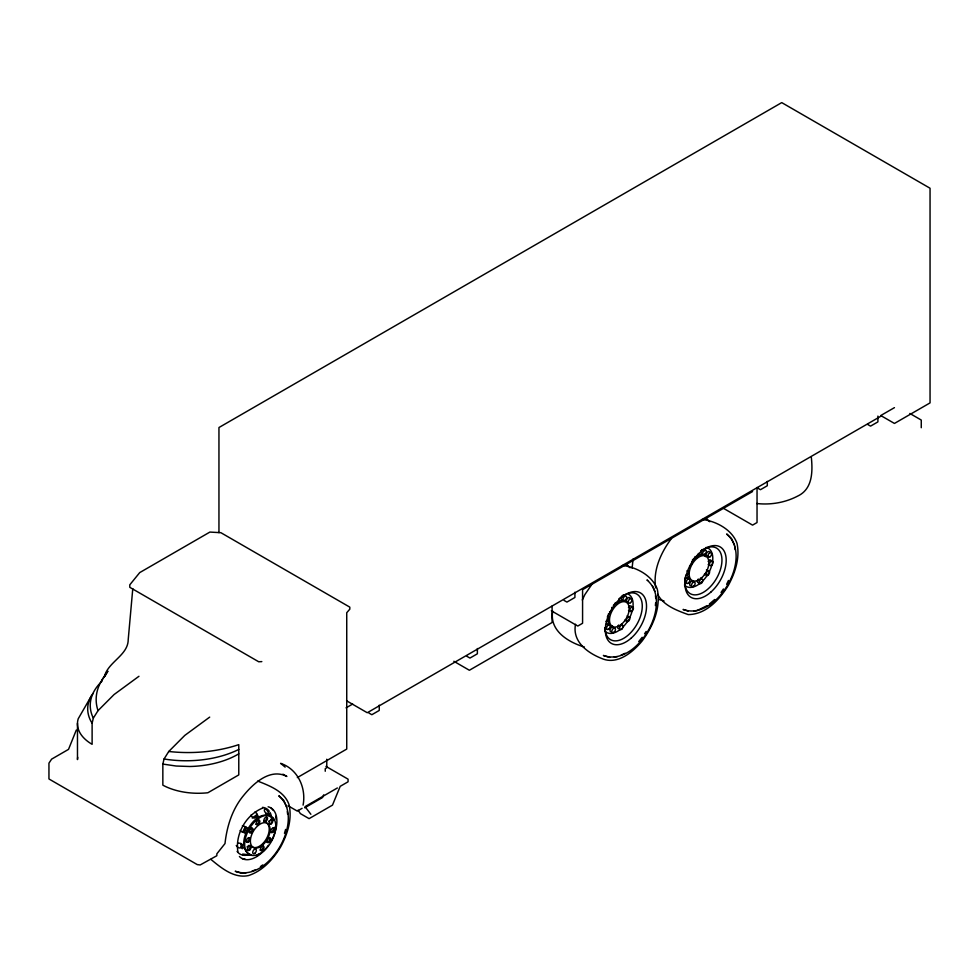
<?xml version="1.0" encoding="UTF-8"?>
<svg xmlns="http://www.w3.org/2000/svg" width="979" height="979" viewBox="0 0 979 979"><rect width="100%" height="100%" fill="white"/><g stroke="black" fill="none" stroke-linecap="round" stroke-linejoin="round"><path stroke-width="1.47" d="M271.819 818.077L272.456 817.795M132.777 588.685L128.212 639.654C128.139 655.281 108.228 661.78 104.423 676.44L107.898 671.215L102.195 679.695M77.696 757.269L77.476 759.582L77.476 723.359M274.561 829.617L274.83 827.133M552.743 611.116C549.109 630.623 568.334 642.285 584.39 647.021M575.517 624.259C572.14 641.588 587.412 652.822 601.644 658.463C617.064 665.279 632.373 652.577 641.796 641.392C652.907 626.731 661.07 607.898 657.301 589.236C652.332 575.517 636.13 566.976 622.411 565.483M632.104 568.138L633.083 559.058M655.379 605.548L655.673 602.746M91.39 695.947L78.234 718.745A50.541 29.174 0 0 0 92.112 744.321L92.112 723.236L93.323 718.145A80.486 46.466 0 0 1 102.036 681.2M168.755 751.48A100.898 58.25 0 0 0 238.778 744.64L238.778 774.903L207.866 792.757A51.765 29.884 0 0 1 162.844 785.158L162.844 764.073L164.056 758.982L168.755 751.48L184.823 735.376L209.69 717.117M273.912 820.39C259.496 799.537 229.539 847.545 251.579 854.973M284.461 833.313L285.611 829.433M323.706 794.838L322.593 797.481L304.738 807.797M76.301 730.053L68.53 749.363L51.606 759.141L48.95 763.167L48.95 778.966L197.268 864.604L200.193 864.946L216.848 855.719L216.848 853.823L224.999 843.568C226.895 826.203 232.39 808.825 243.771 795.278C253.61 783.212 270.412 767.854 286.871 776.469L282.894 774.181M582.297 600.005L584.94 594.498L591.83 584.414M726.638 584.304L728.474 580.474M93.323 718.145L98.022 710.644L114.078 694.539L138.957 676.281M671.508 538.413C661.045 552.401 652.809 570.084 655.685 587.914M642.163 637.305L638.712 641.6M644.561 633.805L646.152 631.467M721.046 592.466L723.444 588.966M714.682 599.515L709.408 603.97M252.252 818.052L256.29 815.103L259.374 816.89M260.426 866.599L262.702 864.946M707.132 605.634L696.877 610.688L693.903 610.982M346.04 707.866L352.66 704.048M894.451 407.643L880.757 415.537L880.757 416.283L367.272 712.736L346.529 700.768M752.57 491.531L582.578 589.676L582.578 623.268L577.769 626.046L551.336 610.774M297.322 777.595L346.737 749.07L346.737 612.719L349.809 609.171L349.809 607.139L220.887 532.698L209.885 532.074L139.728 572.593L129.791 584.818L129.791 587.327L258.713 661.767L261.821 661.608M302.083 808.336L297.298 811.101L288.034 805.754M337.376 787.973L305.044 806.635L310.869 814.283M621.175 655L625.165 653.299M263.106 807.908C246.329 814.32 235.046 833.875 237.873 851.608M251.689 871.359L255.678 869.658M237.616 843.225C246.5 842.234 241.103 852.562 236.245 845.489M702.102 519.47C715.808 520.975 732.023 529.504 736.979 543.235C740.1 557.773 735.29 572.58 728.376 585.307C719.577 599.478 706.202 614.457 688.213 614.592C677.015 610.517 663.236 605.475 657.668 594.241M614.225 656.982L617.198 656.689M246.059 872.779L241.605 873.219L235.217 871.249C268.699 883.694 306.305 818.554 278.795 795.792L283.69 800.332L286.761 807.137M756.718 503.512C770.669 505.078 785.109 502.655 797.591 496.133C812.582 489.182 812.766 471.792 811.371 457.634M242.364 825.799C249.559 826.019 244.689 836.164 240.112 830.498M162.844 764.073L176.147 766.031L189.84 766.496A71.675 41.375 0 0 0 238.778 753.83M658.561 599.319L664.068 601.02M688.164 611.031L683.061 609.452C716.53 621.824 754.087 556.794 726.638 533.996L731.533 538.536L734.605 545.34M609.758 657.423L603.382 655.465C636.864 667.8 674.372 602.868 646.948 579.996L647.694 580.425M257.71 781.083C269.751 785.843 284.889 791.509 289.135 805.032C292.256 819.57 287.447 834.377 280.532 847.104C272.97 859.464 262.543 871.029 248.397 875.593C234.091 878.652 221.193 867.945 210.889 859.366M254.797 812.142C261.736 815.066 253.231 821.54 251.003 815.054M909.846 413.456L921.263 420.052L921.263 427.725M881.21 415.806L894.451 423.442L930.05 402.895L930.05 188.237L781.731 102.611L218.953 427.529L218.953 532.613M867.7 424.482L870.551 426.122L877.906 421.888L877.906 416.087M757.599 488.044L760.463 489.696L767.303 485.743L767.303 481.387M723.493 508.334L752.57 525.123L757.036 522.541L757.036 487.469M564.075 600.433L566.927 602.085L574.918 597.471L574.918 592.197M466.91 656.309L469.957 658.072L477.373 653.788L477.373 648.514M453.828 661.278L469.382 670.26L552.095 622.497L552.095 606.038M368.789 712.957L371.836 714.719L379.252 710.436L379.252 705.161M325.958 766.386L348.071 779.162L348.071 781.793L340.202 786.333L332.481 805.13L309.095 818.64L300.406 813.622L298.069 810.184M267.304 814.014L270.4 815.801M248.348 828.528L245.264 826.741L242.792 831.905L245.876 833.68M240.883 843.555L241.226 846.456L244.322 848.242M705.602 517.842L709.836 521.758M625.924 563.843L630.146 567.759M285.134 767.108L280.606 763.339C297.849 769.09 306.378 787.899 303.086 805.13M92.112 723.236C88.391 717.509 86.715 710.399 88.257 703.681A70.317 40.604 0 0 1 93.005 693.462M272.774 818.309L273.129 818.995M652.467 585.895L654.927 591.34M241.226 846.456L242.266 848.756M734.788 546.771L735.131 549.635M655.453 595.636L655.795 598.512M287.288 811.432L287.642 814.295M326.778 759.227L326.778 767.744L325.248 768.613L325.248 771.256M271.244 808.226A29.137 16.827 -60 0 1 273.312 810.428M275.674 816.315A29.137 16.827 -60 0 1 276.029 819.215M258.689 854.263A29.137 16.827 -60 0 1 256.535 855.768M245.166 859.183A29.137 16.827 -60 0 1 242.217 858.51M268.099 806.794A29.137 16.827 -60 0 1 270.853 841.512M268.393 845.366A29.137 16.827 -60 0 1 239.402 856.49M262.507 807.345A26.311 15.187 -60 0 1 269.311 811.285M270.057 812.509A26.311 15.187 -60 0 1 271.171 815.385M248.385 854.851A26.311 15.187 -60 0 1 237.089 851.363M242.094 846.957A22.04 12.727 -60 0 1 241.617 844.131M243.649 832.395A22.04 12.727 -60 0 1 246.121 827.243M254.099 817.71A22.04 12.727 -60 0 1 257.147 815.605M266.08 813.696A22.04 12.727 -60 0 1 268.173 814.516M266.349 822.813A13.951 8.052 -60 0 1 265.382 840.459A13.951 8.052 -60 0 1 250.832 845.513M266.423 816.89A2.57 1.481 -60 0 1 266.141 819.594A2.57 1.481 -60 0 1 263.938 821.197M258.456 819.79A2.57 1.481 -60 0 1 258.456 822.764A2.57 1.481 -60 0 1 255.886 824.245M255.886 821.271A2.57 1.481 -60 0 1 256.265 820.72M249.975 828.393A2.57 1.481 -60 0 1 252.203 829.678A2.57 1.481 -60 0 1 249.155 832.383M248.862 837.583A2.57 1.481 -60 0 1 248.58 840.288A2.57 1.481 -60 0 1 246.378 841.891M248.348 845.648A2.57 1.481 -60 0 1 250.024 847.581A2.57 1.481 -60 0 1 247.063 849.968M247.063 847.006A2.57 1.481 -60 0 1 247.442 846.456M269.384 837.596A2.57 1.481 -60 0 1 269.384 840.557A2.57 1.481 -60 0 1 266.814 842.05M266.814 839.076A2.57 1.481 -60 0 1 267.181 838.526M267.622 838.061A2.57 1.481 -60 0 1 268.564 837.522M261.821 845.611A2.57 1.481 -60 0 1 262.935 848.047A2.57 1.481 -60 0 1 260.071 850.139M270.853 819.264A2.57 1.481 -60 0 1 271.819 822.005A2.57 1.481 -60 0 1 268.809 823.523M268.809 821.418A2.57 1.481 -60 0 1 269.09 820.818M273.19 827.867A2.57 1.481 -60 0 1 272.908 830.571A2.57 1.481 -60 0 1 270.706 832.174M238.778 749.437A80.486 46.466 0 0 1 164.056 758.982M98.022 710.644A100.898 58.25 0 0 1 106.087 674.323M618.863 598.891A26.311 15.187 -60 0 1 641.991 602.562A26.311 15.187 -60 0 1 625.3 637.329A26.311 15.187 -60 0 1 605.071 627.6M628.555 594.229A22.04 12.727 -60 0 1 632.813 608.008M632.581 609.281A22.04 12.727 -60 0 1 629.252 618.422M628.555 619.683A22.04 12.727 -60 0 1 622.534 627.466M620.576 629.216A22.04 12.727 -60 0 1 604.765 631.014M605.597 624.883A2.57 1.481 -60 0 1 608.326 625.128M606.503 628.273A2.57 1.481 -60 0 1 604.924 628.139M628.494 607.518A2.57 1.481 -60 0 1 630.476 605.915A2.57 1.481 -60 0 1 631.602 607.213M629.778 610.358A2.57 1.481 -60 0 1 628.494 610.492M611.337 631.651A2.57 1.481 -60 0 1 610.529 628.604A2.57 1.481 -60 0 1 613.564 627.784M622.106 599.625A2.57 1.481 -60 0 1 621.726 596.541M622.106 595.991A2.57 1.481 -60 0 1 622.534 595.526M623.011 595.183A2.57 1.481 -60 0 1 623.917 594.938M612.597 626.022A13.951 8.052 -60 0 1 607.665 619.009M608.008 615.864A13.951 8.052 -60 0 1 608.595 613.662M613.356 605.401A13.951 8.052 -60 0 1 614.983 603.786M617.529 601.926A13.951 8.052 -60 0 1 624.504 601.241M621.09 624.382A2.57 1.481 -60 0 1 621.335 625.287M619.046 628.64A2.57 1.481 -60 0 1 617.933 626.193M618.226 625.593A2.57 1.481 -60 0 1 618.606 625.043M627.16 615.901A2.57 1.481 -60 0 1 628.077 617.198M626.254 620.343A2.57 1.481 -60 0 1 624.675 620.209M627.808 602.134A2.57 1.481 -60 0 1 626.487 600.506A2.57 1.481 -60 0 1 628.432 597.655A2.57 1.481 -60 0 1 630.097 598.781M618.728 599.54A2.57 1.481 -60 0 1 617.614 603.26A2.57 1.481 -60 0 1 615.326 602.55M611.704 607.408A2.57 1.481 -60 0 1 611.863 610.076A2.57 1.481 -60 0 1 609.513 611.973M607.274 616.929A2.57 1.481 -60 0 1 608.95 618.863A2.57 1.481 -60 0 1 605.989 621.249M700.927 550.969A26.311 15.187 -60 0 1 721.951 559.658A26.311 15.187 -60 0 1 701.735 593.201A26.311 15.187 -60 0 1 685.116 577.194M706.153 547.408A22.04 12.727 -60 0 1 712.271 563.28M711.978 564.577A22.04 12.727 -60 0 1 708.931 572.421M708.233 573.682A22.04 12.727 -60 0 1 701.245 582.37M700.254 583.203A22.04 12.727 -60 0 1 684.443 585.001M684.896 579.433A2.57 1.481 -60 0 1 686.879 577.83A2.57 1.481 -60 0 1 688.004 579.115M686.658 581.93A2.57 1.481 -60 0 1 684.896 582.395M708.172 561.518A2.57 1.481 -60 0 1 711.035 560.294M711.219 560.698A2.57 1.481 -60 0 1 711.28 561.212M709.457 564.357A2.57 1.481 -60 0 1 708.172 564.479M697.207 555.925A13.951 8.052 -60 0 1 705.749 556.684M690.244 579.397A13.951 8.052 -60 0 1 687.686 575.762M692.288 560.294A13.951 8.052 -60 0 1 694.662 557.785M691.492 585.442A2.57 1.481 -60 0 1 689.681 584.573A2.57 1.481 -60 0 1 691.174 581.453A2.57 1.481 -60 0 1 693.254 581.783M704.452 549.721A2.57 1.481 -60 0 1 704.452 550.81M702.224 553.588A2.57 1.481 -60 0 1 700.878 552.327A2.57 1.481 -60 0 1 702.224 549.525M700.474 578.112A2.57 1.481 -60 0 1 701.013 579.287M699.667 582.089A2.57 1.481 -60 0 1 697.513 582.113A2.57 1.481 -60 0 1 698.284 579.042M706.41 569.949A2.57 1.481 -60 0 1 707.756 571.198M705.932 574.343A2.57 1.481 -60 0 1 704.366 574.208M708.429 555.595A2.57 1.481 -60 0 1 706.165 555.228A2.57 1.481 -60 0 1 707.793 551.838A2.57 1.481 -60 0 1 709.775 552.78M698.406 553.539A2.57 1.481 -60 0 1 697.305 557.247A2.57 1.481 -60 0 1 695.004 556.549M691.676 561.665A2.57 1.481 -60 0 1 691.541 564.075A2.57 1.481 -60 0 1 689.632 565.923M686.952 570.916A2.57 1.481 -60 0 1 688.629 572.862A2.57 1.481 -60 0 1 685.667 575.248M268.956 813.941C261.271 813.414 264.611 803.184 268.956 813.941M249.608 854.802L242.523 854.398L249.608 854.802M251.787 832.407A2.57 1.481 -60 0 0 252.594 828.418A2.57 1.481 -60 0 0 249.559 831.122A2.57 1.481 -60 0 0 251.787 832.407M264.269 850.445A22.04 12.727 -60 0 0 271.256 816.302A22.04 12.727 -60 0 0 245.191 839.419A22.04 12.727 -60 0 0 264.269 850.445M249.682 850.005A2.57 1.481 -60 0 0 250.502 846.015A2.57 1.481 -60 0 0 247.454 848.72A2.57 1.481 -60 0 0 249.682 850.005M272.957 832.089A2.57 1.481 -60 0 0 273.777 828.099A2.57 1.481 -60 0 0 270.73 830.804A2.57 1.481 -60 0 0 272.957 832.089M262.788 844.914A13.951 8.052 -60 0 0 267.218 823.315A13.951 8.052 -60 0 0 250.71 837.938A13.951 8.052 -60 0 0 262.788 844.914M254.993 853.174A2.57 1.481 -60 0 0 255.8 849.185A2.57 1.481 -60 0 0 252.766 851.889A2.57 1.481 -60 0 0 254.993 853.174M266.19 821.112A2.57 1.481 -60 0 0 267.01 817.122A2.57 1.481 -60 0 0 263.963 819.827A2.57 1.481 -60 0 0 266.19 821.112M258.505 824.281A2.57 1.481 -60 0 0 259.325 820.292A2.57 1.481 -60 0 0 256.278 822.996A2.57 1.481 -60 0 0 258.505 824.281M269.433 842.075A2.57 1.481 -60 0 0 270.253 838.085A2.57 1.481 -60 0 0 267.206 840.79A2.57 1.481 -60 0 0 269.433 842.075M262.69 850.164A2.57 1.481 -60 0 0 263.51 846.186A2.57 1.481 -60 0 0 260.463 848.879A2.57 1.481 -60 0 0 262.69 850.164M248.629 841.805A2.57 1.481 -60 0 0 249.449 837.816A2.57 1.481 -60 0 0 246.402 840.52A2.57 1.481 -60 0 0 248.629 841.805M271.452 823.669A2.57 1.481 -60 0 0 272.272 819.68A2.57 1.481 -60 0 0 269.225 822.384A2.57 1.481 -60 0 0 271.452 823.669M631.247 638.063A29.137 16.827 -60 0 0 640.474 592.919A29.137 16.827 -60 0 0 606.013 623.488A29.137 16.827 -60 0 0 631.247 638.063M621.898 623.892A13.951 8.052 -60 0 0 626.327 602.293A13.951 8.052 -60 0 0 609.819 616.917A13.951 8.052 -60 0 0 621.898 623.892M625.3 600.09A2.57 1.481 -60 0 0 626.119 596.113A2.57 1.481 -60 0 0 623.072 598.805A2.57 1.481 -60 0 0 625.3 600.09M608.791 628.983A2.57 1.481 -60 0 0 609.611 624.994A2.57 1.481 -60 0 0 606.564 627.698A2.57 1.481 -60 0 0 608.791 628.983M614.102 632.153A2.57 1.481 -60 0 0 614.922 628.163A2.57 1.481 -60 0 0 611.875 630.868A2.57 1.481 -60 0 0 614.102 632.153M628.542 621.053A2.57 1.481 -60 0 0 629.362 617.076A2.57 1.481 -60 0 0 626.315 619.768A2.57 1.481 -60 0 0 628.542 621.053M621.8 629.142A2.57 1.481 -60 0 0 622.62 625.165A2.57 1.481 -60 0 0 619.572 627.857A2.57 1.481 -60 0 0 621.8 629.142M630.562 602.648A2.57 1.481 -60 0 0 631.382 598.658A2.57 1.481 -60 0 0 628.334 601.363A2.57 1.481 -60 0 0 630.562 602.648M632.067 611.067A2.57 1.481 -60 0 0 632.887 607.078A2.57 1.481 -60 0 0 629.84 609.782A2.57 1.481 -60 0 0 632.067 611.067M710.925 592.05A29.137 16.827 -60 0 0 720.165 546.918A29.137 16.827 -60 0 0 685.692 577.488A29.137 16.827 -60 0 0 710.925 592.05M701.588 577.891A13.951 8.052 -60 0 0 706.006 556.28A13.951 8.052 -60 0 0 689.51 570.916A13.951 8.052 -60 0 0 701.588 577.891M704.978 554.09A2.57 1.481 -60 0 0 705.798 550.1A2.57 1.481 -60 0 0 702.751 552.805A2.57 1.481 -60 0 0 704.978 554.09M688.482 582.982A2.57 1.481 -60 0 0 689.289 578.993A2.57 1.481 -60 0 0 686.255 581.697A2.57 1.481 -60 0 0 688.482 582.982M693.781 586.152A2.57 1.481 -60 0 0 694.601 582.162A2.57 1.481 -60 0 0 691.553 584.867A2.57 1.481 -60 0 0 693.781 586.152M708.221 575.052A2.57 1.481 -60 0 0 709.041 571.063A2.57 1.481 -60 0 0 705.994 573.767A2.57 1.481 -60 0 0 708.221 575.052M701.49 583.141A2.57 1.481 -60 0 0 702.298 579.152A2.57 1.481 -60 0 0 699.251 581.856A2.57 1.481 -60 0 0 701.49 583.141M710.252 556.647A2.57 1.481 -60 0 0 711.06 552.658A2.57 1.481 -60 0 0 708.013 555.35A2.57 1.481 -60 0 0 710.252 556.647M711.745 565.067A2.57 1.481 -60 0 0 712.565 561.077A2.57 1.481 -60 0 0 709.518 563.782A2.57 1.481 -60 0 0 711.745 565.067"/></g></svg>
